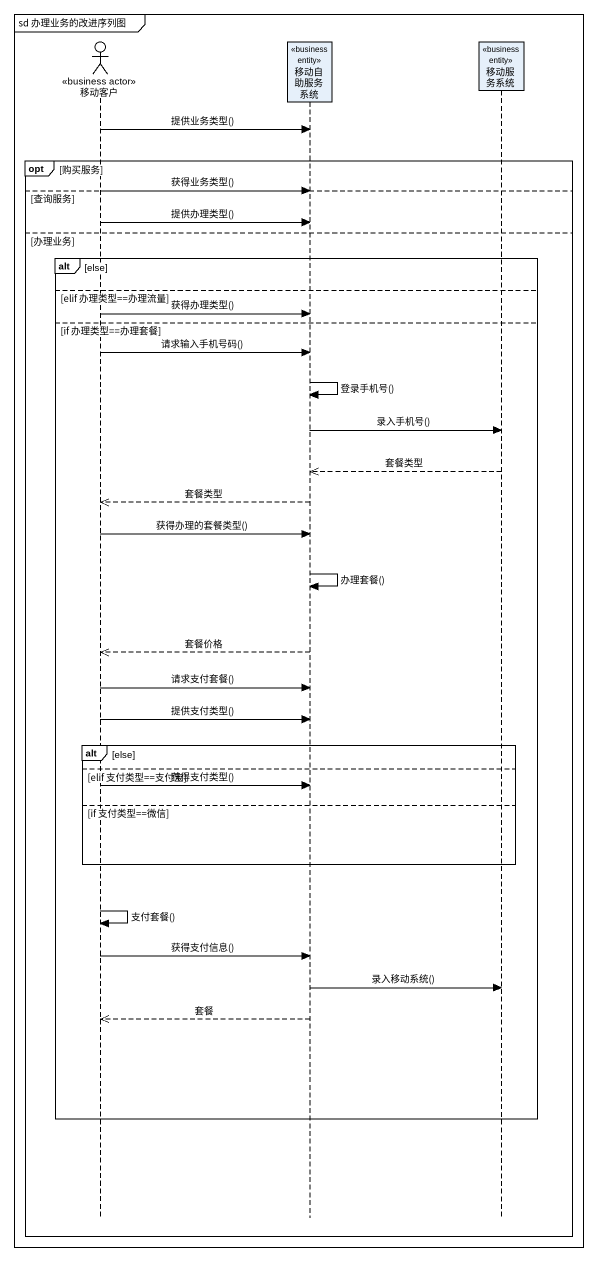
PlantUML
@startuml
mainframe sd 办理业务的改进序列图
hide footbox
actor 移动客户 <<business actor>>
participant 移动自助服务系统 <<business entity>>
participant 移动服务系统 <<business entity>>

移动客户 -> 移动自助服务系统 : 提供业务类型()
opt 购买服务
else 查询服务
  移动客户 -> 移动自助服务系统 : 获得业务类型()
  移动客户 -> 移动自助服务系统 : 提供办理类型()
else 办理业务
  alt else
  else elif 办理类型==办理流量
    移动客户 -> 移动自助服务系统 : 获得办理类型()
  else if 办理类型==办理套餐
    移动客户 -> 移动自助服务系统 : 请求输入手机号码()
    移动自助服务系统 -> 移动自助服务系统 : 登录手机号()
    移动自助服务系统 -> 移动服务系统 : 录入手机号()
    移动服务系统 -->> 移动自助服务系统 : 套餐类型
    移动自助服务系统 -->> 移动客户 : 套餐类型
    移动客户 -> 移动自助服务系统 : 获得办理的套餐类型()
    移动自助服务系统 -> 移动自助服务系统 : 办理套餐()
    移动自助服务系统 -->> 移动客户 : 套餐价格
    移动客户 -> 移动自助服务系统 : 请求支付套餐()
    移动客户 -> 移动自助服务系统 : 提供支付类型()
    alt else
    else elif 支付类型==支付宝
      移动客户 -> 移动自助服务系统 : 获得支付类型()
    else if 支付类型==微信
    end
    移动客户 -> 移动客户 : 支付套餐()
    移动客户 -> 移动自助服务系统 : 获得支付信息()
    移动自助服务系统 -> 移动服务系统 : 录入移动系统()
    移动自助服务系统 -->> 移动客户 : 套餐
  end
end
@enduml
